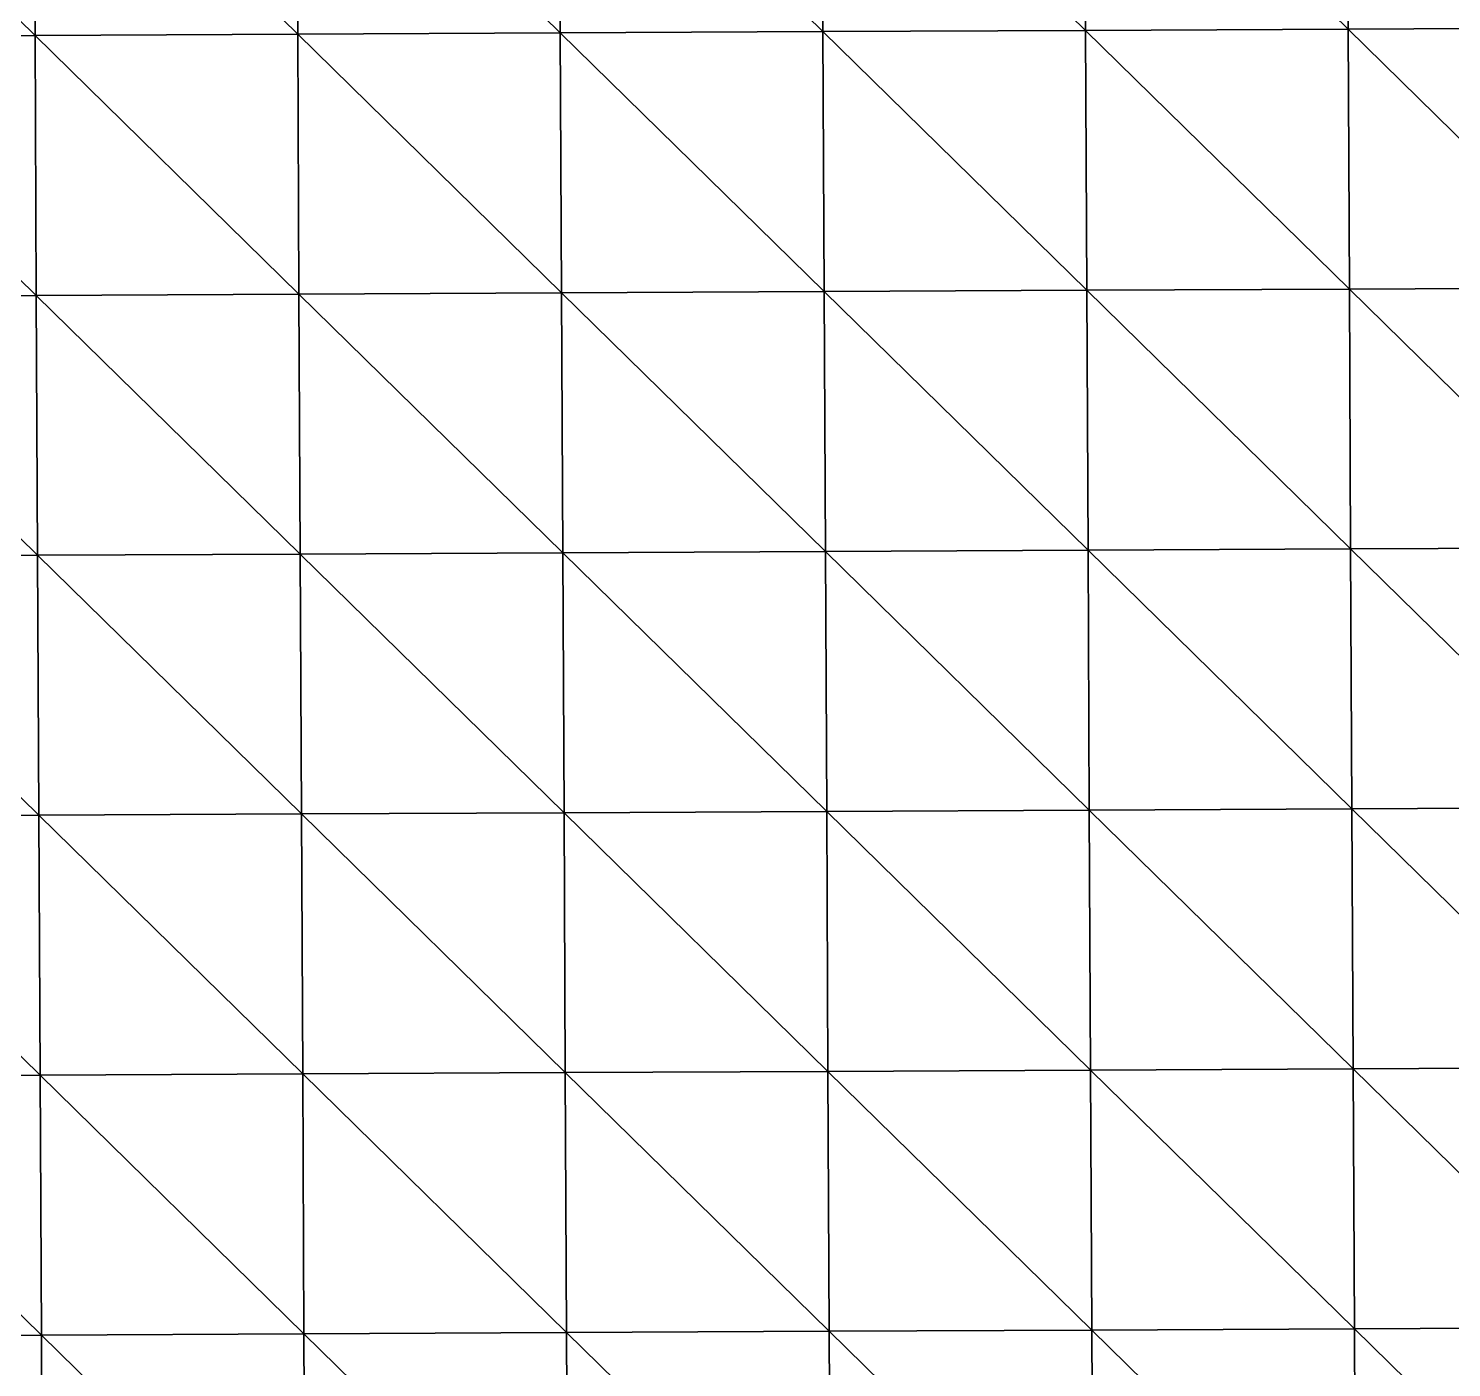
# Model space of a CAD drawing. Extents: x -372 to 678, y -263 to 741.
# Drawn here: x 80.4 to 148.4, y 135.6 to 199.7 of the extents above; entities that cross this region are included whole.
import ezdxf

# ---------------------------------------------------------------- set-up
doc = ezdxf.new("R2010")
doc.units = 0
doc.header["$LTSCALE"] = 0.0254
doc.layers.get('0').update_dxf_attribs({"linetype": 'CONTINUOUS'})
doc.layers.add('LOCATION_SNAPSHOT', color=144, linetype='CONTINUOUS')
doc.layers.add('LOCATION_TERRAIN', color=36, linetype='CONTINUOUS')

# ---------------------------------------------------------------- blocks, each defined once
blk = doc.blocks.new('LOCATION_SNAPSHOT')
at = {"color": 8}
mesh = blk.add_polyface(dxfattribs=at)
corners = [(-369.308, -262.945), (369.306, 262.947), (-371.821, 259.377), (371.824, -259.377)]
mesh.append_faces([[corners[k] for k in face] for face in [(0, 1, 2), (1, 0, 3)]], dxfattribs={"vtx0": -1, "color": 8})
blk = doc.blocks.new('LOCATION_TERRAIN')
at = {"color": 8}
mesh = blk.add_polyface(dxfattribs=at)
corners = [(80.691, 199.373, -4.8), (80.631, 211.809, -4.223), (68.07, 211.749, -3.799)]
mesh.append_faces([[corners[k] for k in face] for face in [(0, 1, 2)]], dxfattribs={"color": 8})
mesh = blk.add_polyface(dxfattribs=at)
corners = [(80.691, 199.373, -4.8), (68.07, 211.749, -3.799), (68.13, 199.312, -4.268)]
mesh.append_faces([[corners[k] for k in face] for face in [(0, 1, 2)]], dxfattribs={"color": 8})
mesh = blk.add_polyface(dxfattribs=at)
corners = [(93.253, 199.433, -5.061), (93.193, 211.87, -4.431), (80.631, 211.809, -4.223)]
mesh.append_faces([[corners[k] for k in face] for face in [(0, 1, 2)]], dxfattribs={"color": 8})
mesh = blk.add_polyface(dxfattribs=at)
corners = [(93.253, 199.433, -5.061), (80.631, 211.809, -4.223), (80.691, 199.373, -4.8)]
mesh.append_faces([[corners[k] for k in face] for face in [(0, 1, 2)]], dxfattribs={"color": 8})
mesh = blk.add_polyface(dxfattribs=at)
corners = [(105.814, 199.494, -4.528), (105.754, 211.93, -4.007), (93.193, 211.87, -4.431)]
mesh.append_faces([[corners[k] for k in face] for face in [(0, 1, 2)]], dxfattribs={"color": 8})
mesh = blk.add_polyface(dxfattribs=at)
corners = [(105.814, 199.494, -4.528), (93.193, 211.87, -4.431), (93.253, 199.433, -5.061)]
mesh.append_faces([[corners[k] for k in face] for face in [(0, 1, 2)]], dxfattribs={"color": 8})
mesh = blk.add_polyface(dxfattribs=at)
corners = [(118.376, 199.555, -3.996), (118.316, 211.991, -3.583), (105.754, 211.93, -4.007)]
mesh.append_faces([[corners[k] for k in face] for face in [(0, 1, 2)]], dxfattribs={"color": 8})
mesh = blk.add_polyface(dxfattribs=at)
corners = [(118.376, 199.555, -3.996), (105.754, 211.93, -4.007), (105.814, 199.494, -4.528)]
mesh.append_faces([[corners[k] for k in face] for face in [(0, 1, 2)]], dxfattribs={"color": 8})
mesh = blk.add_polyface(dxfattribs=at)
corners = [(130.937, 199.615, -3.298), (130.877, 212.051, -3.043), (118.316, 211.991, -3.583)]
mesh.append_faces([[corners[k] for k in face] for face in [(0, 1, 2)]], dxfattribs={"color": 8})
mesh = blk.add_polyface(dxfattribs=at)
corners = [(130.937, 199.615, -3.298), (118.316, 211.991, -3.583), (118.376, 199.555, -3.996)]
mesh.append_faces([[corners[k] for k in face] for face in [(0, 1, 2)]], dxfattribs={"color": 8})
mesh = blk.add_polyface(dxfattribs=at)
corners = [(143.499, 199.676, -2.031), (143.439, 212.112, -2.101), (130.877, 212.051, -3.043)]
mesh.append_faces([[corners[k] for k in face] for face in [(0, 1, 2)]], dxfattribs={"color": 8})
mesh = blk.add_polyface(dxfattribs=at)
corners = [(143.499, 199.676, -2.031), (130.877, 212.051, -3.043), (130.937, 199.615, -3.298)]
mesh.append_faces([[corners[k] for k in face] for face in [(0, 1, 2)]], dxfattribs={"color": 8})
mesh = blk.add_polyface(dxfattribs=at)
corners = [(156.06, 199.736, -0.764), (143.439, 212.112, -2.101), (143.499, 199.676, -2.031)]
mesh.append_faces([[corners[k] for k in face] for face in [(0, 1, 2)]], dxfattribs={"color": 8})
mesh = blk.add_polyface(dxfattribs=at)
corners = [(105.874, 187.058, -5.05), (105.814, 199.494, -4.528), (93.253, 199.433, -5.061)]
mesh.append_faces([[corners[k] for k in face] for face in [(0, 1, 2)]], dxfattribs={"color": 8})
mesh = blk.add_polyface(dxfattribs=at)
corners = [(118.436, 187.118, -4.409), (118.376, 199.555, -3.996), (105.814, 199.494, -4.528)]
mesh.append_faces([[corners[k] for k in face] for face in [(0, 1, 2)]], dxfattribs={"color": 8})
mesh = blk.add_polyface(dxfattribs=at)
corners = [(118.436, 187.118, -4.409), (105.814, 199.494, -4.528), (105.874, 187.058, -5.05)]
mesh.append_faces([[corners[k] for k in face] for face in [(0, 1, 2)]], dxfattribs={"color": 8})
mesh = blk.add_polyface(dxfattribs=at)
corners = [(130.997, 187.179, -3.554), (130.937, 199.615, -3.298), (118.376, 199.555, -3.996)]
mesh.append_faces([[corners[k] for k in face] for face in [(0, 1, 2)]], dxfattribs={"color": 8})
mesh = blk.add_polyface(dxfattribs=at)
corners = [(130.997, 187.179, -3.554), (118.376, 199.555, -3.996), (118.436, 187.118, -4.409)]
mesh.append_faces([[corners[k] for k in face] for face in [(0, 1, 2)]], dxfattribs={"color": 8})
mesh = blk.add_polyface(dxfattribs=at)
corners = [(143.559, 187.239, -1.961), (143.499, 199.676, -2.031), (130.937, 199.615, -3.298)]
mesh.append_faces([[corners[k] for k in face] for face in [(0, 1, 2)]], dxfattribs={"color": 8})
mesh = blk.add_polyface(dxfattribs=at)
corners = [(143.559, 187.239, -1.961), (130.937, 199.615, -3.298), (130.997, 187.179, -3.554)]
mesh.append_faces([[corners[k] for k in face] for face in [(0, 1, 2)]], dxfattribs={"color": 8})
mesh = blk.add_polyface(dxfattribs=at)
corners = [(156.12, 187.3, -0.368), (156.06, 199.736, -0.764), (143.499, 199.676, -2.031)]
mesh.append_faces([[corners[k] for k in face] for face in [(0, 1, 2)]], dxfattribs={"color": 8})
mesh = blk.add_polyface(dxfattribs=at)
corners = [(156.12, 187.3, -0.368), (143.499, 199.676, -2.031), (143.559, 187.239, -1.961)]
mesh.append_faces([[corners[k] for k in face] for face in [(0, 1, 2)]], dxfattribs={"color": 8})
mesh = blk.add_polyface(dxfattribs=at)
corners = [(80.751, 186.937, -5.377), (80.691, 199.373, -4.8), (68.13, 199.312, -4.268)]
mesh.append_faces([[corners[k] for k in face] for face in [(0, 1, 2)]], dxfattribs={"color": 8})
mesh = blk.add_polyface(dxfattribs=at)
corners = [(80.751, 186.937, -5.377), (68.13, 199.312, -4.268), (68.19, 186.876, -4.736)]
mesh.append_faces([[corners[k] for k in face] for face in [(0, 1, 2)]], dxfattribs={"color": 8})
mesh = blk.add_polyface(dxfattribs=at)
corners = [(93.313, 186.997, -5.691), (93.253, 199.433, -5.061), (80.691, 199.373, -4.8)]
mesh.append_faces([[corners[k] for k in face] for face in [(0, 1, 2)]], dxfattribs={"color": 8})
mesh = blk.add_polyface(dxfattribs=at)
corners = [(93.313, 186.997, -5.691), (80.691, 199.373, -4.8), (80.751, 186.937, -5.377)]
mesh.append_faces([[corners[k] for k in face] for face in [(0, 1, 2)]], dxfattribs={"color": 8})
mesh = blk.add_polyface(dxfattribs=at)
corners = [(105.874, 187.058, -5.05), (93.253, 199.433, -5.061), (93.313, 186.997, -5.691)]
mesh.append_faces([[corners[k] for k in face] for face in [(0, 1, 2)]], dxfattribs={"color": 8})
mesh = blk.add_polyface(dxfattribs=at)
corners = [(143.619, 174.803, -1.839), (143.559, 187.239, -1.961), (130.997, 187.179, -3.554)]
mesh.append_faces([[corners[k] for k in face] for face in [(0, 1, 2)]], dxfattribs={"color": 8})
mesh = blk.add_polyface(dxfattribs=at)
corners = [(156.18, 174.864, -0.1), (156.12, 187.3, -0.368), (143.559, 187.239, -1.961)]
mesh.append_faces([[corners[k] for k in face] for face in [(0, 1, 2)]], dxfattribs={"color": 8})
mesh = blk.add_polyface(dxfattribs=at)
corners = [(156.18, 174.864, -0.1), (143.559, 187.239, -1.961), (143.619, 174.803, -1.839)]
mesh.append_faces([[corners[k] for k in face] for face in [(0, 1, 2)]], dxfattribs={"color": 8})
mesh = blk.add_polyface(dxfattribs=at)
corners = [(80.811, 174.5, -5.407), (80.751, 186.937, -5.377), (68.19, 186.876, -4.736)]
mesh.append_faces([[corners[k] for k in face] for face in [(0, 1, 2)]], dxfattribs={"color": 8})
mesh = blk.add_polyface(dxfattribs=at)
corners = [(80.811, 174.5, -5.407), (68.19, 186.876, -4.736), (68.25, 174.44, -5.015)]
mesh.append_faces([[corners[k] for k in face] for face in [(0, 1, 2)]], dxfattribs={"color": 8})
mesh = blk.add_polyface(dxfattribs=at)
corners = [(93.373, 174.561, -5.553), (93.313, 186.997, -5.691), (80.751, 186.937, -5.377)]
mesh.append_faces([[corners[k] for k in face] for face in [(0, 1, 2)]], dxfattribs={"color": 8})
mesh = blk.add_polyface(dxfattribs=at)
corners = [(93.373, 174.561, -5.553), (80.751, 186.937, -5.377), (80.811, 174.5, -5.407)]
mesh.append_faces([[corners[k] for k in face] for face in [(0, 1, 2)]], dxfattribs={"color": 8})
mesh = blk.add_polyface(dxfattribs=at)
corners = [(105.934, 174.621, -4.982), (105.874, 187.058, -5.05), (93.313, 186.997, -5.691)]
mesh.append_faces([[corners[k] for k in face] for face in [(0, 1, 2)]], dxfattribs={"color": 8})
mesh = blk.add_polyface(dxfattribs=at)
corners = [(105.934, 174.621, -4.982), (93.313, 186.997, -5.691), (93.373, 174.561, -5.553)]
mesh.append_faces([[corners[k] for k in face] for face in [(0, 1, 2)]], dxfattribs={"color": 8})
mesh = blk.add_polyface(dxfattribs=at)
corners = [(118.496, 174.682, -4.412), (118.436, 187.118, -4.409), (105.874, 187.058, -5.05)]
mesh.append_faces([[corners[k] for k in face] for face in [(0, 1, 2)]], dxfattribs={"color": 8})
mesh = blk.add_polyface(dxfattribs=at)
corners = [(118.496, 174.682, -4.412), (105.874, 187.058, -5.05), (105.934, 174.621, -4.982)]
mesh.append_faces([[corners[k] for k in face] for face in [(0, 1, 2)]], dxfattribs={"color": 8})
mesh = blk.add_polyface(dxfattribs=at)
corners = [(131.057, 174.743, -3.579), (130.997, 187.179, -3.554), (118.436, 187.118, -4.409)]
mesh.append_faces([[corners[k] for k in face] for face in [(0, 1, 2)]], dxfattribs={"color": 8})
mesh = blk.add_polyface(dxfattribs=at)
corners = [(131.057, 174.743, -3.579), (118.436, 187.118, -4.409), (118.496, 174.682, -4.412)]
mesh.append_faces([[corners[k] for k in face] for face in [(0, 1, 2)]], dxfattribs={"color": 8})
mesh = blk.add_polyface(dxfattribs=at)
corners = [(143.619, 174.803, -1.839), (130.997, 187.179, -3.554), (131.057, 174.743, -3.579)]
mesh.append_faces([[corners[k] for k in face] for face in [(0, 1, 2)]], dxfattribs={"color": 8})
mesh = blk.add_polyface(dxfattribs=at)
corners = [(80.871, 162.064, -5.321), (80.811, 174.5, -5.407), (68.25, 174.44, -5.015)]
mesh.append_faces([[corners[k] for k in face] for face in [(0, 1, 2)]], dxfattribs={"color": 8})
mesh = blk.add_polyface(dxfattribs=at)
corners = [(80.871, 162.064, -5.321), (68.25, 174.44, -5.015), (68.31, 162.004, -5.255)]
mesh.append_faces([[corners[k] for k in face] for face in [(0, 1, 2)]], dxfattribs={"color": 8})
mesh = blk.add_polyface(dxfattribs=at)
corners = [(93.433, 162.125, -5.252), (93.373, 174.561, -5.553), (80.811, 174.5, -5.407)]
mesh.append_faces([[corners[k] for k in face] for face in [(0, 1, 2)]], dxfattribs={"color": 8})
mesh = blk.add_polyface(dxfattribs=at)
corners = [(93.433, 162.125, -5.252), (80.811, 174.5, -5.407), (80.871, 162.064, -5.321)]
mesh.append_faces([[corners[k] for k in face] for face in [(0, 1, 2)]], dxfattribs={"color": 8})
mesh = blk.add_polyface(dxfattribs=at)
corners = [(105.994, 162.185, -4.79), (105.934, 174.621, -4.982), (93.373, 174.561, -5.553)]
mesh.append_faces([[corners[k] for k in face] for face in [(0, 1, 2)]], dxfattribs={"color": 8})
mesh = blk.add_polyface(dxfattribs=at)
corners = [(105.994, 162.185, -4.79), (93.373, 174.561, -5.553), (93.433, 162.125, -5.252)]
mesh.append_faces([[corners[k] for k in face] for face in [(0, 1, 2)]], dxfattribs={"color": 8})
mesh = blk.add_polyface(dxfattribs=at)
corners = [(118.556, 162.246, -4.328), (118.496, 174.682, -4.412), (105.934, 174.621, -4.982)]
mesh.append_faces([[corners[k] for k in face] for face in [(0, 1, 2)]], dxfattribs={"color": 8})
mesh = blk.add_polyface(dxfattribs=at)
corners = [(118.556, 162.246, -4.328), (105.934, 174.621, -4.982), (105.994, 162.185, -4.79)]
mesh.append_faces([[corners[k] for k in face] for face in [(0, 1, 2)]], dxfattribs={"color": 8})
mesh = blk.add_polyface(dxfattribs=at)
corners = [(131.117, 162.306, -3.554), (131.057, 174.743, -3.579), (118.496, 174.682, -4.412)]
mesh.append_faces([[corners[k] for k in face] for face in [(0, 1, 2)]], dxfattribs={"color": 8})
mesh = blk.add_polyface(dxfattribs=at)
corners = [(131.117, 162.306, -3.554), (118.496, 174.682, -4.412), (118.556, 162.246, -4.328)]
mesh.append_faces([[corners[k] for k in face] for face in [(0, 1, 2)]], dxfattribs={"color": 8})
mesh = blk.add_polyface(dxfattribs=at)
corners = [(143.679, 162.367, -1.707), (143.619, 174.803, -1.839), (131.057, 174.743, -3.579)]
mesh.append_faces([[corners[k] for k in face] for face in [(0, 1, 2)]], dxfattribs={"color": 8})
mesh = blk.add_polyface(dxfattribs=at)
corners = [(143.679, 162.367, -1.707), (131.057, 174.743, -3.579), (131.117, 162.306, -3.554)]
mesh.append_faces([[corners[k] for k in face] for face in [(0, 1, 2)]], dxfattribs={"color": 8})
mesh = blk.add_polyface(dxfattribs=at)
corners = [(156.24, 162.427, 0.141), (156.18, 174.864, -0.1), (143.619, 174.803, -1.839)]
mesh.append_faces([[corners[k] for k in face] for face in [(0, 1, 2)]], dxfattribs={"color": 8})
mesh = blk.add_polyface(dxfattribs=at)
corners = [(156.24, 162.427, 0.141), (143.619, 174.803, -1.839), (143.679, 162.367, -1.707)]
mesh.append_faces([[corners[k] for k in face] for face in [(0, 1, 2)]], dxfattribs={"color": 8})
mesh = blk.add_polyface(dxfattribs=at)
corners = [(80.931, 149.628, -5.234), (80.871, 162.064, -5.321), (68.31, 162.004, -5.255)]
mesh.append_faces([[corners[k] for k in face] for face in [(0, 1, 2)]], dxfattribs={"color": 8})
mesh = blk.add_polyface(dxfattribs=at)
corners = [(93.492, 149.688, -4.951), (93.433, 162.125, -5.252), (80.871, 162.064, -5.321)]
mesh.append_faces([[corners[k] for k in face] for face in [(0, 1, 2)]], dxfattribs={"color": 8})
mesh = blk.add_polyface(dxfattribs=at)
corners = [(93.492, 149.688, -4.951), (80.871, 162.064, -5.321), (80.931, 149.628, -5.234)]
mesh.append_faces([[corners[k] for k in face] for face in [(0, 1, 2)]], dxfattribs={"color": 8})
mesh = blk.add_polyface(dxfattribs=at)
corners = [(106.054, 149.749, -4.597), (105.994, 162.185, -4.79), (93.433, 162.125, -5.252)]
mesh.append_faces([[corners[k] for k in face] for face in [(0, 1, 2)]], dxfattribs={"color": 8})
mesh = blk.add_polyface(dxfattribs=at)
corners = [(106.054, 149.749, -4.597), (93.433, 162.125, -5.252), (93.492, 149.688, -4.951)]
mesh.append_faces([[corners[k] for k in face] for face in [(0, 1, 2)]], dxfattribs={"color": 8})
mesh = blk.add_polyface(dxfattribs=at)
corners = [(118.615, 149.809, -4.244), (118.556, 162.246, -4.328), (105.994, 162.185, -4.79)]
mesh.append_faces([[corners[k] for k in face] for face in [(0, 1, 2)]], dxfattribs={"color": 8})
mesh = blk.add_polyface(dxfattribs=at)
corners = [(118.615, 149.809, -4.244), (105.994, 162.185, -4.79), (106.054, 149.749, -4.597)]
mesh.append_faces([[corners[k] for k in face] for face in [(0, 1, 2)]], dxfattribs={"color": 8})
mesh = blk.add_polyface(dxfattribs=at)
corners = [(131.177, 149.87, -3.53), (131.117, 162.306, -3.554), (118.556, 162.246, -4.328)]
mesh.append_faces([[corners[k] for k in face] for face in [(0, 1, 2)]], dxfattribs={"color": 8})
mesh = blk.add_polyface(dxfattribs=at)
corners = [(131.177, 149.87, -3.53), (118.556, 162.246, -4.328), (118.615, 149.809, -4.244)]
mesh.append_faces([[corners[k] for k in face] for face in [(0, 1, 2)]], dxfattribs={"color": 8})
mesh = blk.add_polyface(dxfattribs=at)
corners = [(143.738, 149.931, -1.574), (143.679, 162.367, -1.707), (131.117, 162.306, -3.554)]
mesh.append_faces([[corners[k] for k in face] for face in [(0, 1, 2)]], dxfattribs={"color": 8})
mesh = blk.add_polyface(dxfattribs=at)
corners = [(143.738, 149.931, -1.574), (131.117, 162.306, -3.554), (131.177, 149.87, -3.53)]
mesh.append_faces([[corners[k] for k in face] for face in [(0, 1, 2)]], dxfattribs={"color": 8})
mesh = blk.add_polyface(dxfattribs=at)
corners = [(156.3, 149.991, 0.383), (156.24, 162.427, 0.141), (143.679, 162.367, -1.707)]
mesh.append_faces([[corners[k] for k in face] for face in [(0, 1, 2)]], dxfattribs={"color": 8})
mesh = blk.add_polyface(dxfattribs=at)
corners = [(156.3, 149.991, 0.383), (143.679, 162.367, -1.707), (143.738, 149.931, -1.574)]
mesh.append_faces([[corners[k] for k in face] for face in [(0, 1, 2)]], dxfattribs={"color": 8})
mesh = blk.add_polyface(dxfattribs=at)
corners = [(80.931, 149.628, -5.234), (68.31, 162.004, -5.255), (68.369, 149.567, -5.494)]
mesh.append_faces([[corners[k] for k in face] for face in [(0, 1, 2)]], dxfattribs={"color": 8})
mesh = blk.add_polyface(dxfattribs=at)
corners = [(118.675, 137.373, -3.71), (118.615, 149.809, -4.244), (106.054, 149.749, -4.597)]
mesh.append_faces([[corners[k] for k in face] for face in [(0, 1, 2)]], dxfattribs={"color": 8})
mesh = blk.add_polyface(dxfattribs=at)
corners = [(131.237, 137.434, -3.086), (131.177, 149.87, -3.53), (118.615, 149.809, -4.244)]
mesh.append_faces([[corners[k] for k in face] for face in [(0, 1, 2)]], dxfattribs={"color": 8})
mesh = blk.add_polyface(dxfattribs=at)
corners = [(131.237, 137.434, -3.086), (118.615, 149.809, -4.244), (118.675, 137.373, -3.71)]
mesh.append_faces([[corners[k] for k in face] for face in [(0, 1, 2)]], dxfattribs={"color": 8})
mesh = blk.add_polyface(dxfattribs=at)
corners = [(143.798, 137.494, -1.446), (143.738, 149.931, -1.574), (131.177, 149.87, -3.53)]
mesh.append_faces([[corners[k] for k in face] for face in [(0, 1, 2)]], dxfattribs={"color": 8})
mesh = blk.add_polyface(dxfattribs=at)
corners = [(143.798, 137.494, -1.446), (131.177, 149.87, -3.53), (131.237, 137.434, -3.086)]
mesh.append_faces([[corners[k] for k in face] for face in [(0, 1, 2)]], dxfattribs={"color": 8})
mesh = blk.add_polyface(dxfattribs=at)
corners = [(156.36, 137.555, 0.193), (156.3, 149.991, 0.383), (143.738, 149.931, -1.574)]
mesh.append_faces([[corners[k] for k in face] for face in [(0, 1, 2)]], dxfattribs={"color": 8})
mesh = blk.add_polyface(dxfattribs=at)
corners = [(156.36, 137.555, 0.193), (143.738, 149.931, -1.574), (143.798, 137.494, -1.446)]
mesh.append_faces([[corners[k] for k in face] for face in [(0, 1, 2)]], dxfattribs={"color": 8})
mesh = blk.add_polyface(dxfattribs=at)
corners = [(80.991, 137.192, -4.89), (80.931, 149.628, -5.234), (68.369, 149.567, -5.494)]
mesh.append_faces([[corners[k] for k in face] for face in [(0, 1, 2)]], dxfattribs={"color": 8})
mesh = blk.add_polyface(dxfattribs=at)
corners = [(80.991, 137.192, -4.89), (68.369, 149.567, -5.494), (68.429, 137.131, -5.475)]
mesh.append_faces([[corners[k] for k in face] for face in [(0, 1, 2)]], dxfattribs={"color": 8})
mesh = blk.add_polyface(dxfattribs=at)
corners = [(93.552, 137.252, -4.37), (93.492, 149.688, -4.951), (80.931, 149.628, -5.234)]
mesh.append_faces([[corners[k] for k in face] for face in [(0, 1, 2)]], dxfattribs={"color": 8})
mesh = blk.add_polyface(dxfattribs=at)
corners = [(93.552, 137.252, -4.37), (80.931, 149.628, -5.234), (80.991, 137.192, -4.89)]
mesh.append_faces([[corners[k] for k in face] for face in [(0, 1, 2)]], dxfattribs={"color": 8})
mesh = blk.add_polyface(dxfattribs=at)
corners = [(106.114, 137.313, -4.04), (106.054, 149.749, -4.597), (93.492, 149.688, -4.951)]
mesh.append_faces([[corners[k] for k in face] for face in [(0, 1, 2)]], dxfattribs={"color": 8})
mesh = blk.add_polyface(dxfattribs=at)
corners = [(106.114, 137.313, -4.04), (93.492, 149.688, -4.951), (93.552, 137.252, -4.37)]
mesh.append_faces([[corners[k] for k in face] for face in [(0, 1, 2)]], dxfattribs={"color": 8})
mesh = blk.add_polyface(dxfattribs=at)
corners = [(118.675, 137.373, -3.71), (106.054, 149.749, -4.597), (106.114, 137.313, -4.04)]
mesh.append_faces([[corners[k] for k in face] for face in [(0, 1, 2)]], dxfattribs={"color": 8})
mesh = blk.add_polyface(dxfattribs=at)
corners = [(156.42, 125.119, -0.114), (156.36, 137.555, 0.193), (143.798, 137.494, -1.446)]
mesh.append_faces([[corners[k] for k in face] for face in [(0, 1, 2)]], dxfattribs={"color": 8})
mesh = blk.add_polyface(dxfattribs=at)
corners = [(81.051, 124.755, -4.475), (80.991, 137.192, -4.89), (68.429, 137.131, -5.475)]
mesh.append_faces([[corners[k] for k in face] for face in [(0, 1, 2)]], dxfattribs={"color": 8})
mesh = blk.add_polyface(dxfattribs=at)
corners = [(81.051, 124.755, -4.475), (68.429, 137.131, -5.475), (68.489, 124.695, -5.385)]
mesh.append_faces([[corners[k] for k in face] for face in [(0, 1, 2)]], dxfattribs={"color": 8})
mesh = blk.add_polyface(dxfattribs=at)
corners = [(93.612, 124.816, -3.712), (93.552, 137.252, -4.37), (80.991, 137.192, -4.89)]
mesh.append_faces([[corners[k] for k in face] for face in [(0, 1, 2)]], dxfattribs={"color": 8})
mesh = blk.add_polyface(dxfattribs=at)
corners = [(93.612, 124.816, -3.712), (80.991, 137.192, -4.89), (81.051, 124.755, -4.475)]
mesh.append_faces([[corners[k] for k in face] for face in [(0, 1, 2)]], dxfattribs={"color": 8})
mesh = blk.add_polyface(dxfattribs=at)
corners = [(106.174, 124.876, -3.382), (106.114, 137.313, -4.04), (93.552, 137.252, -4.37)]
mesh.append_faces([[corners[k] for k in face] for face in [(0, 1, 2)]], dxfattribs={"color": 8})
mesh = blk.add_polyface(dxfattribs=at)
corners = [(106.174, 124.876, -3.382), (93.552, 137.252, -4.37), (93.612, 124.816, -3.712)]
mesh.append_faces([[corners[k] for k in face] for face in [(0, 1, 2)]], dxfattribs={"color": 8})
mesh = blk.add_polyface(dxfattribs=at)
corners = [(118.735, 124.937, -3.052), (118.675, 137.373, -3.71), (106.114, 137.313, -4.04)]
mesh.append_faces([[corners[k] for k in face] for face in [(0, 1, 2)]], dxfattribs={"color": 8})
mesh = blk.add_polyface(dxfattribs=at)
corners = [(118.735, 124.937, -3.052), (106.114, 137.313, -4.04), (106.174, 124.876, -3.382)]
mesh.append_faces([[corners[k] for k in face] for face in [(0, 1, 2)]], dxfattribs={"color": 8})
mesh = blk.add_polyface(dxfattribs=at)
corners = [(131.297, 124.997, -2.525), (131.237, 137.434, -3.086), (118.675, 137.373, -3.71)]
mesh.append_faces([[corners[k] for k in face] for face in [(0, 1, 2)]], dxfattribs={"color": 8})
mesh = blk.add_polyface(dxfattribs=at)
corners = [(131.297, 124.997, -2.525), (118.675, 137.373, -3.71), (118.735, 124.937, -3.052)]
mesh.append_faces([[corners[k] for k in face] for face in [(0, 1, 2)]], dxfattribs={"color": 8})
mesh = blk.add_polyface(dxfattribs=at)
corners = [(143.858, 125.058, -1.32), (143.798, 137.494, -1.446), (131.237, 137.434, -3.086)]
mesh.append_faces([[corners[k] for k in face] for face in [(0, 1, 2)]], dxfattribs={"color": 8})
mesh = blk.add_polyface(dxfattribs=at)
corners = [(143.858, 125.058, -1.32), (131.237, 137.434, -3.086), (131.297, 124.997, -2.525)]
mesh.append_faces([[corners[k] for k in face] for face in [(0, 1, 2)]], dxfattribs={"color": 8})
mesh = blk.add_polyface(dxfattribs=at)
corners = [(156.42, 125.119, -0.114), (143.798, 137.494, -1.446), (143.858, 125.058, -1.32)]
mesh.append_faces([[corners[k] for k in face] for face in [(0, 1, 2)]], dxfattribs={"color": 8})

msp = doc.modelspace()

# ---------------------------------------------------------------- block references
at = {"layer": 'LOCATION_SNAPSHOT', "color": 0}
msp.add_blockref('LOCATION_SNAPSHOT', (0, 0), dxfattribs=at)
at = {"layer": 'LOCATION_TERRAIN', "color": 0}
msp.add_blockref('LOCATION_TERRAIN', (0, 0), dxfattribs=at)

doc.saveas('drawing.dxf')
